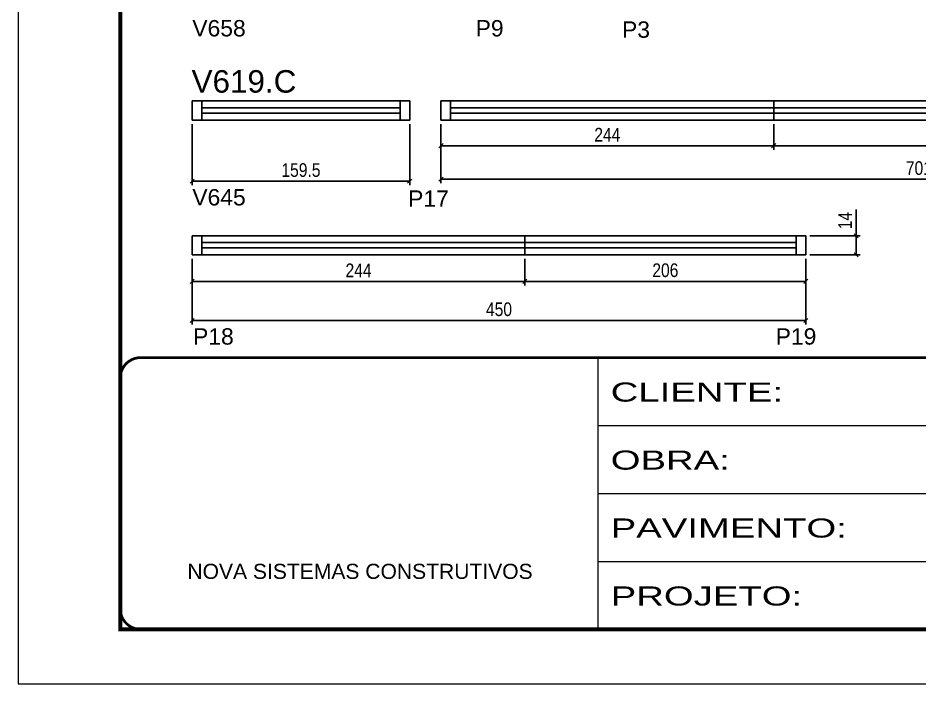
# Model space of a CAD drawing. Extents: x 1959 to 8212, y 239 to 4735.
# Drawn here: x 3557 to 4219, y 2537 to 3025 of the extents above; entities that cross this region are included whole.
import ezdxf

# ---------------------------------------------------------------- set-up
doc = ezdxf.new("R2010")
doc.units = 0
doc.linetypes.add('CONTINUO', pattern=[0])
doc.linetypes.add('DASHED', pattern=[0.75, 0.5, -0.25])
for name, color, linetype in [('5', 5, 'Continuous'), ('COTA', 241, 'Continuous'), ('NOMENCLATURA', 7, 'Continuous'), ('Painéis', 200, 'Continuous'), ('SARR_2.2x7', 40, 'Continuous'), ('SARR_EDITAR', 141, 'Continuous')]:
    doc.layers.add(name, color=color, linetype=linetype)
doc.layers.add('Folhas', color=255, linetype='Continuous', lineweight=9)
doc.layers.add('SARRAFO DE PRESSAO', color=251, linetype='DASHED', lineweight=9)
doc.styles.add('ARIAL', font='arial.ttf')
doc.styles.add('COTA TECNICA', font='techl___.ttf', dxfattribs={"height": 10})
doc.styles.add('COTA TECNICA-50', font='techl___.ttf', dxfattribs={"height": 10})
doc.styles.get("Standard").update_dxf_attribs({"font": 'arial.ttf'})
doc.styles.add('Tecnologia', font='')
doc.styles.get('Tecnologia').set_extended_font_data('Forgotten Futurist')
doc.dimstyles.new('COTA PAINEL-50', dxfattribs={"dimtxt": 10, "dimasz": 3, "dimexe": 3, "dimexo": 3, "dimgap": 3, "dimtad": 1, "dimdec": 1, "dimzin": 12, "dimdsep": 46, "dimtxsty": 'COTA TECNICA-50', "dimblk1": 'OBLIQUE', "dimblk2": 'OBLIQUE', "dimsah": 1, "dimcen": 0.9, "dimclrd": 4, "dimclre": 4, "dimclrt": 240, "dimadec": 1, "dimazin": 3, "dimtfac": 1, "dimtdec": 1, "dimtmove": 0, "dimatfit": 3, "dimfxl": 1, "dimtolj": 1, "dimtzin": 12, "dimarcsym": 0})
doc.dimstyles.new('PAINEL', dxfattribs={"dimtxt": 10, "dimasz": 3, "dimexe": 3, "dimexo": 3, "dimgap": 3, "dimtad": 1, "dimdec": 1, "dimzin": 12, "dimdsep": 46, "dimtxsty": 'COTA TECNICA', "dimblk1": 'OBLIQUE', "dimblk2": 'OBLIQUE', "dimsah": 1, "dimcen": 0.9, "dimclrd": 4, "dimclre": 4, "dimclrt": 240, "dimadec": 1, "dimazin": 3, "dimtfac": 1, "dimtdec": 1, "dimtmove": 0, "dimatfit": 3, "dimfxl": 1, "dimtolj": 1, "dimtzin": 12, "dimarcsym": 0})

# ---------------------------------------------------------------- blocks, each defined once
blk = doc.blocks.new('9999999999')
at = {"color": 30, "linetype": 'CONTINUO'}
for p, q in [((98564.56, 34230.21), (98564.56, 34429.45)), ((98564.56, 34379.64), (99583.98, 34379.64)), ((98564.56, 34329.83), (99487.98, 34329.83)), ((98564.56, 34280.02), (99487.98, 34280.02))]:
    blk.add_line(p, q, dxfattribs=at)
at = {"color": 30, "linetype": 'CONTINUO', "const_width": 2}
blk.add_lwpolyline([(99583.98, 34230.21), (99583.98, 34414.45, 0.414214), (99568.98, 34429.45), (98228.98, 34429.45, 0.414214), (98213.98, 34414.45), (98213.98, 34245.21, 0.414214), (98228.98, 34230.21), (99583.98, 34230.21)], format="xyb", dxfattribs=at)
at = {"layer": 'Folhas'}
blk.add_lwpolyline([(98138.98, 34190.21), (99623.98, 34190.21), (99623.98, 35240.21), (98138.98, 35240.21)], close=True, dxfattribs=at)
at = {"layer": 'Folhas', "color": 30, "const_width": 3}
blk.add_lwpolyline([(98213.98, 34230.21), (99583.98, 34230.21), (99583.98, 35200.21), (98213.98, 35200.21)], close=True, dxfattribs=at)
at = {"color": 7, "linetype": 'Continuous', "ltscale": 5, "style": 'ARIAL'}
blk.add_text('NOVA SISTEMAS CONSTRUTIVOS', height=11.0592, dxfattribs=at).set_placement((98263.19, 34267.21))
at = {"layer": 'Folhas', "color": 7, "style": 'Tecnologia', "width": 1.5}
for s, p in [('CLIENTE:', (98573.65, 34397.17)), ('OBRA:', (98573.65, 34347.31)), ('PAVIMENTO:', (98573.65, 34297.5)), ('PROJETO:', (98573.65, 34247.69))]:
    blk.add_text(s, height=14, dxfattribs=at).set_placement(p)
blk = doc.blocks.new('_Oblique')
at = {"color": 0, "linetype": 'ByBlock', "lineweight": -2}
blk.add_line((-0.5, -0.5), (0.5, 0.5), dxfattribs=at)
blk = doc.blocks.new('*D63')
at = {"layer": 'COTA', "color": 4, "linetype": 'ByBlock', "lineweight": -2, "transparency": 16777216}
for p, q in [((3685.01, 2947.04), (3685.01, 2902.17)), ((3844.51, 2947.04), (3844.51, 2902.17)), ((3685.01, 2905.17), (3844.51, 2905.17))]:
    blk.add_line(p, q, dxfattribs=at)
at = {"layer": 'Defpoints', "color": 0, "linetype": 'ByBlock', "transparency": 16777216}
for p in [(3685.01, 2950.04), (3844.51, 2950.04), (3844.51, 2905.17)]:
    blk.add_point(p, dxfattribs=at)
at = {"layer": 'COTA', "color": 4, "linetype": 'ByBlock', "lineweight": -2, "transparency": 16777216, "xscale": 3, "yscale": 3, "zscale": 3, "rotation": 180}
blk.add_blockref('_Oblique', (3685.01, 2905.17), dxfattribs=at)
at = {"layer": 'COTA', "color": 4, "linetype": 'ByBlock', "lineweight": -2, "transparency": 16777216, "xscale": 3, "yscale": 3, "zscale": 3}
blk.add_blockref('_Oblique', (3844.51, 2905.17), dxfattribs=at)
at = {"layer": 'COTA', "color": 240, "linetype": 'ByBlock', "transparency": 16777216, "insert": (3764.76, 2913.31), "char_height": 10, "attachment_point": 5, "style": 'COTA TECNICA-50'}
blk.add_mtext('\\A1;159.5', dxfattribs=at)
blk = doc.blocks.new('*D59')
at = {"layer": 'COTA', "color": 4, "linetype": 'ByBlock', "lineweight": -2, "transparency": 16777216}
for p, q in [((3867.47, 2947.04), (3867.47, 2928.2)), ((4111.47, 2947.04), (4111.47, 2928.2)), ((3867.47, 2931.2), (4111.47, 2931.2))]:
    blk.add_line(p, q, dxfattribs=at)
at = {"layer": 'Defpoints', "color": 0, "linetype": 'ByBlock', "transparency": 16777216}
for p in [(3867.47, 2950.04), (4111.47, 2950.04), (4111.47, 2931.2)]:
    blk.add_point(p, dxfattribs=at)
at = {"layer": 'COTA', "color": 4, "linetype": 'ByBlock', "lineweight": -2, "transparency": 16777216, "xscale": 3, "yscale": 3, "zscale": 3, "rotation": 180}
blk.add_blockref('_Oblique', (3867.47, 2931.2), dxfattribs=at)
at = {"layer": 'COTA', "color": 4, "linetype": 'ByBlock', "lineweight": -2, "transparency": 16777216, "xscale": 3, "yscale": 3, "zscale": 3}
blk.add_blockref('_Oblique', (4111.47, 2931.2), dxfattribs=at)
at = {"layer": 'COTA', "color": 240, "linetype": 'ByBlock', "transparency": 16777216, "insert": (3989.47, 2939.27), "char_height": 10, "attachment_point": 5, "style": 'COTA TECNICA-50'}
blk.add_mtext('\\A1;244', dxfattribs=at)
blk = doc.blocks.new('*D60')
at = {"layer": 'COTA', "color": 4, "linetype": 'ByBlock', "lineweight": -2, "transparency": 16777216}
for p, q in [((4111.47, 2947.04), (4111.47, 2928.2)), ((4355.47, 2947.04), (4355.47, 2928.2)), ((4111.47, 2931.2), (4355.47, 2931.2))]:
    blk.add_line(p, q, dxfattribs=at)
at = {"layer": 'Defpoints', "color": 0, "linetype": 'ByBlock', "transparency": 16777216}
for p in [(4111.47, 2950.04), (4355.47, 2950.04), (4355.47, 2931.2)]:
    blk.add_point(p, dxfattribs=at)
at = {"layer": 'COTA', "color": 4, "linetype": 'ByBlock', "lineweight": -2, "transparency": 16777216, "xscale": 3, "yscale": 3, "zscale": 3, "rotation": 180}
blk.add_blockref('_Oblique', (4111.47, 2931.2), dxfattribs=at)
at = {"layer": 'COTA', "color": 4, "linetype": 'ByBlock', "lineweight": -2, "transparency": 16777216, "xscale": 3, "yscale": 3, "zscale": 3}
blk.add_blockref('_Oblique', (4355.47, 2931.2), dxfattribs=at)
at = {"layer": 'COTA', "color": 240, "linetype": 'ByBlock', "transparency": 16777216, "insert": (4233.47, 2939.27), "char_height": 10, "attachment_point": 5, "style": 'COTA TECNICA-50'}
blk.add_mtext('\\A1;244', dxfattribs=at)
blk = doc.blocks.new('*D61')
at = {"layer": 'COTA', "color": 4, "lineweight": -2, "transparency": 16777216}
for p, q in [((3867.47, 2947.04), (3867.47, 2903.62)), ((4568.47, 2947.04), (4568.47, 2903.62)), ((3867.47, 2906.62), (4568.47, 2906.62))]:
    blk.add_line(p, q, dxfattribs=at)
at = {"layer": 'Defpoints', "color": 0, "transparency": 16777216}
for p in [(3867.47, 2950.04), (4568.47, 2950.04), (4568.47, 2906.62)]:
    blk.add_point(p, dxfattribs=at)
at = {"layer": 'COTA', "color": 4, "lineweight": -2, "transparency": 16777216, "xscale": 3, "yscale": 3, "zscale": 3, "rotation": 180}
blk.add_blockref('_Oblique', (3867.47, 2906.62), dxfattribs=at)
at = {"layer": 'COTA', "color": 4, "lineweight": -2, "transparency": 16777216, "xscale": 3, "yscale": 3, "zscale": 3}
blk.add_blockref('_Oblique', (4568.47, 2906.62), dxfattribs=at)
at = {"layer": 'COTA', "color": 240, "transparency": 16777216, "insert": (4217.97, 2914.72), "char_height": 10, "attachment_point": 5, "style": 'COTA TECNICA'}
blk.add_mtext('\\A1;701', dxfattribs=at)
blk = doc.blocks.new('*D65')
at = {"layer": 'COTA', "color": 4, "linetype": 'ByBlock', "lineweight": -2, "transparency": 16777216}
for p, q in [((3685.01, 2848.22), (3685.01, 2800.13)), ((4135.01, 2848.22), (4135.01, 2800.13)), ((3685.01, 2803.13), (4135.01, 2803.13))]:
    blk.add_line(p, q, dxfattribs=at)
at = {"layer": 'Defpoints', "color": 0, "linetype": 'ByBlock', "transparency": 16777216}
for p in [(3685.01, 2851.22), (4135.01, 2851.22), (4135.01, 2803.13)]:
    blk.add_point(p, dxfattribs=at)
at = {"layer": 'COTA', "color": 4, "linetype": 'ByBlock', "lineweight": -2, "transparency": 16777216, "xscale": 3, "yscale": 3, "zscale": 3, "rotation": 180}
blk.add_blockref('_Oblique', (3685.01, 2803.13), dxfattribs=at)
at = {"layer": 'COTA', "color": 4, "linetype": 'ByBlock', "lineweight": -2, "transparency": 16777216, "xscale": 3, "yscale": 3, "zscale": 3}
blk.add_blockref('_Oblique', (4135.01, 2803.13), dxfattribs=at)
at = {"layer": 'COTA', "color": 240, "linetype": 'ByBlock', "transparency": 16777216, "insert": (3910.01, 2811.24), "char_height": 10, "attachment_point": 5, "style": 'COTA TECNICA-50'}
blk.add_mtext('\\A1;450', dxfattribs=at)
blk = doc.blocks.new('*D66')
at = {"layer": 'COTA', "color": 4, "lineweight": -2, "transparency": 16777216}
for p, q in [((3685.01, 2848.22), (3685.01, 2828.75)), ((3929.01, 2848.22), (3929.01, 2828.75)), ((3685.01, 2831.75), (3929.01, 2831.75))]:
    blk.add_line(p, q, dxfattribs=at)
at = {"layer": 'Defpoints', "color": 0, "transparency": 16777216}
for p in [(3685.01, 2851.22), (3929.01, 2851.22), (3929.01, 2831.75)]:
    blk.add_point(p, dxfattribs=at)
at = {"layer": 'COTA', "color": 4, "lineweight": -2, "transparency": 16777216, "xscale": 3, "yscale": 3, "zscale": 3, "rotation": 180}
blk.add_blockref('_Oblique', (3685.01, 2831.75), dxfattribs=at)
at = {"layer": 'COTA', "color": 4, "lineweight": -2, "transparency": 16777216, "xscale": 3, "yscale": 3, "zscale": 3}
blk.add_blockref('_Oblique', (3929.01, 2831.75), dxfattribs=at)
at = {"layer": 'COTA', "color": 240, "transparency": 16777216, "insert": (3807.01, 2839.83), "char_height": 10, "attachment_point": 5, "style": 'COTA TECNICA'}
blk.add_mtext('\\A1;244', dxfattribs=at)
blk = doc.blocks.new('*D67')
at = {"layer": 'COTA', "color": 4, "lineweight": -2, "transparency": 16777216}
for p, q in [((3929.01, 2848.22), (3929.01, 2828.75)), ((4135.01, 2848.22), (4135.01, 2828.75)), ((3929.01, 2831.75), (4135.01, 2831.75))]:
    blk.add_line(p, q, dxfattribs=at)
at = {"layer": 'Defpoints', "color": 0, "transparency": 16777216}
for p in [(3929.01, 2851.22), (4135.01, 2851.22), (4135.01, 2831.75)]:
    blk.add_point(p, dxfattribs=at)
at = {"layer": 'COTA', "color": 4, "lineweight": -2, "transparency": 16777216, "xscale": 3, "yscale": 3, "zscale": 3, "rotation": 180}
blk.add_blockref('_Oblique', (3929.01, 2831.75), dxfattribs=at)
at = {"layer": 'COTA', "color": 4, "lineweight": -2, "transparency": 16777216, "xscale": 3, "yscale": 3, "zscale": 3}
blk.add_blockref('_Oblique', (4135.01, 2831.75), dxfattribs=at)
at = {"layer": 'COTA', "color": 240, "transparency": 16777216, "insert": (4032.01, 2839.86), "char_height": 10, "attachment_point": 5, "style": 'COTA TECNICA'}
blk.add_mtext('\\A1;206', dxfattribs=at)
blk = doc.blocks.new('*D68')
at = {"layer": 'COTA', "color": 4, "lineweight": -2, "transparency": 16777216}
for p, q in [((4171.89, 2865.22), (4171.89, 2884.33)), ((4138.01, 2865.22), (4174.89, 2865.22)), ((4171.89, 2851.22), (4171.89, 2865.22)), ((4138.01, 2851.22), (4174.89, 2851.22))]:
    blk.add_line(p, q, dxfattribs=at)
at = {"layer": 'Defpoints', "color": 0, "transparency": 16777216}
for p in [(4135.01, 2865.22), (4171.89, 2865.22), (4135.01, 2851.22)]:
    blk.add_point(p, dxfattribs=at)
at = {"layer": 'COTA', "color": 4, "lineweight": -2, "transparency": 16777216, "xscale": 3, "yscale": 3, "zscale": 3}
for p, rotation in [((4171.89, 2865.22), 90), ((4171.89, 2851.22), 270)]:
    blk.add_blockref('_Oblique', p, dxfattribs=dict(at, rotation=rotation))
at = {"layer": 'COTA', "color": 240, "transparency": 16777216, "insert": (4163.82, 2876.27), "char_height": 10, "attachment_point": 5, "rotation": 90, "style": 'COTA TECNICA'}
blk.add_mtext('\\A1;14', dxfattribs=at)

msp = doc.modelspace()

# ---------------------------------------------------------------- linework, layer by layer
at = {"layer": 'Painéis'}
for p, q in [((4111.47, 2964.04), (4568.47, 2964.04)), ((4111.47, 2950.04), (4111.47, 2964.04)), ((4568.47, 2950.04), (4111.47, 2950.04))]:
    msp.add_line(p, q, dxfattribs=at)
at = {"layer": 'Painéis', "linetype": 'ByBlock'}
msp.add_line((3929.01, 2865.22), (3929.01, 2851.22), dxfattribs=at)
for points in [[(3685.01, 2964.04), (3685.01, 2950.04), (3844.51, 2950.04), (3844.51, 2964.04)], [(3685.01, 2865.22), (3685.01, 2851.22), (4135.01, 2851.22), (4135.01, 2865.22)]]:
    msp.add_lwpolyline(points, close=True, dxfattribs=at)
at = {"layer": 'Painéis'}
msp.add_lwpolyline([(4111.47, 2950.04), (3867.47, 2950.04), (3867.47, 2964.04), (4111.47, 2964.04)], close=True, dxfattribs=at)
at = {"layer": 'SARR_2.2x7', "linetype": 'Continuous'}
for p, q in [((3692.01, 2964.04), (3692.01, 2950.04)), ((3837.51, 2964.04), (3837.51, 2950.04)), ((3874.47, 2964.04), (3874.47, 2950.04)), ((3692.01, 2865.22), (3692.01, 2851.22)), ((4128.01, 2865.22), (4128.01, 2851.22))]:
    msp.add_line(p, q, dxfattribs=at)
at = {"layer": 'SARR_EDITAR', "linetype": 'Continuous'}
for p, q in [((3692.01, 2959.04), (3837.51, 2959.04)), ((4111.47, 2959.04), (3874.47, 2959.04)), ((4355.47, 2959.04), (4111.47, 2959.04)), ((3692.01, 2955.04), (3837.51, 2955.04)), ((3874.47, 2955.04), (4111.47, 2955.04)), ((4111.47, 2955.04), (4355.47, 2955.04)), ((3692.01, 2860.22), (3929.01, 2860.22)), ((3929.01, 2860.22), (4128.01, 2860.22)), ((3692.01, 2856.22), (3929.01, 2856.22)), ((3929.01, 2856.22), (4128.01, 2856.22))]:
    msp.add_line(p, q, dxfattribs=at)

# ---------------------------------------------------------------- block references
at = {"layer": 'SARRAFO DE PRESSAO', "color": 6, "linetype": 'ByBlock'}
msp.add_blockref('9999999999', (-94581.71, -31653.56), dxfattribs=at)

# ---------------------------------------------------------------- texts
at = {"layer": '5', "linetype": 'Continuous'}
for s, rotation, p in [('V658', 0.00004, (3685.09, 3011.31)), ('P9', 359.99996, (3892.9, 3011.31)), ('P3', 359.99996, (4000.26, 3010.32)), ('V645', 0.00004, (3685.09, 2887.41)), ('P17', 359.99996, (3843.39, 2886.42)), ('P18', 359.99996, (3685.65, 2785.38)), ('P19', 359.99996, (4112.95, 2785.38))]:
    msp.add_text(s, height=12, rotation=rotation, dxfattribs=at).set_placement(p)
at = {"layer": 'NOMENCLATURA', "linetype": 'Continuous'}
msp.add_text('V619.C', height=16.5, dxfattribs=at).set_placement((3684.54, 2970.1))

# ---------------------------------------------------------------- dimensions: what is measured, and where the dimension line sits
at = {"layer": 'COTA', "color": 1, "linetype": 'ByBlock'}
for base, p1, p2, picture, middle in [((3844.51, 2905.17), (3685.01, 2950.04), (3844.51, 2950.04), '*D63', (3764.76, 2913.31)), ((4111.47, 2931.2), (3867.47, 2950.04), (4111.47, 2950.04), '*D59', (3989.47, 2939.27)), ((4355.47, 2931.2), (4111.47, 2950.04), (4355.47, 2950.04), '*D60', (4233.47, 2939.27)), ((4135.01, 2803.13), (3685.01, 2851.22), (4135.01, 2851.22), '*D65', (3910.01, 2811.24))]:
    dim = msp.add_linear_dim(base=base, p1=p1, p2=p2, dimstyle='COTA PAINEL-50', override={"dimarcsym": 1}, dxfattribs=at)
    dim.commit()
    dim.dimension.update_dxf_attribs({"geometry": picture, "text_midpoint": middle})
at = {"layer": 'COTA'}
for base, p1, p2, picture, middle in [((4568.47, 2906.62), (3867.47, 2950.04), (4568.47, 2950.04), '*D61', (4217.97, 2914.72)), ((3929.01, 2831.75), (3685.01, 2851.22), (3929.01, 2851.22), '*D66', (3807.01, 2839.83))]:
    dim = msp.add_linear_dim(base=base, p1=p1, p2=p2, dimstyle='PAINEL', dxfattribs=at)
    dim.commit()
    dim.dimension.update_dxf_attribs({"geometry": picture, "text_midpoint": middle})
dim = msp.add_linear_dim(base=(4171.89, 2865.22), p1=(4135.01, 2851.22), p2=(4135.01, 2865.22), angle=90, dimstyle='PAINEL', dxfattribs=at)
dim.commit()
dim.dimension.update_dxf_attribs({"geometry": '*D68', "text_midpoint": (4163.82, 2876.27)})
dim = msp.add_linear_dim(base=(4135.01, 2831.75), p1=(3929.01, 2851.22), p2=(4135.01, 2851.22), dimstyle='PAINEL', override={"dimtmove": 1}, dxfattribs=at)
dim.commit()
dim.dimension.update_dxf_attribs({"geometry": '*D67', "text_midpoint": (4032.01, 2839.86)})

doc.saveas('drawing.dxf')
